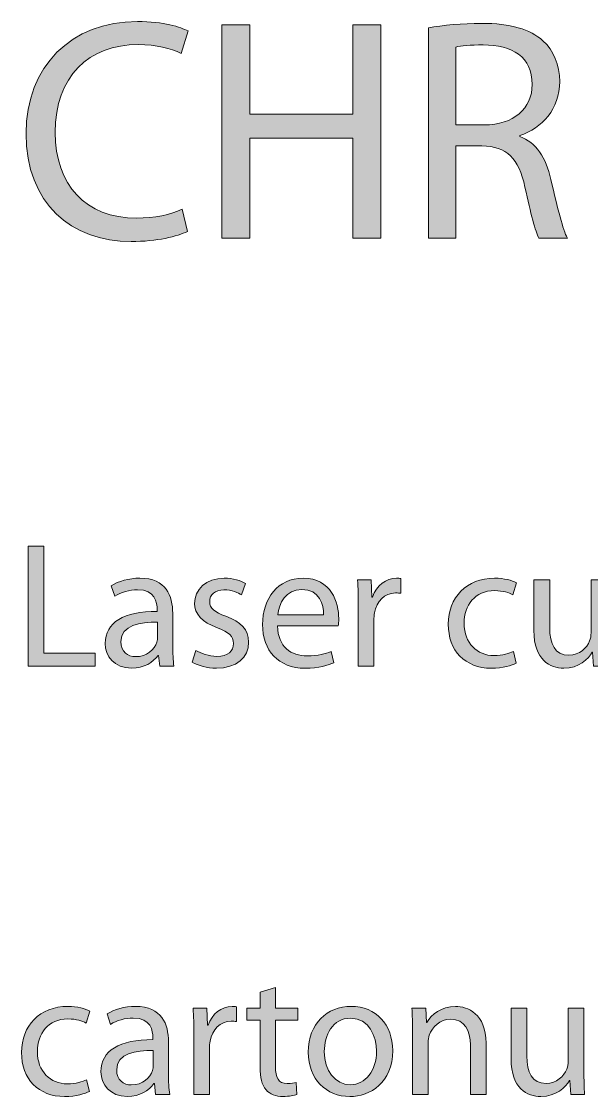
# Model space of a CAD drawing. Header units: inches. Extents: x 20 to 242, y -160 to -20.
# Drawn here: x 20.16 to 33.67, y -65.76 to -40.25 of the extents above; entities that cross this region are included whole.
import ezdxf

# ---------------------------------------------------------------- set-up
doc = ezdxf.new("R2010")
doc.units = ezdxf.units.IN
doc.header["$MEASUREMENT"] = 0
doc.layers.add('Layer 1', color=7, linetype='Continuous')

# ---------------------------------------------------------------- blocks, each defined once
blk = doc.blocks.new('block 2')
at = {"layer": 'Layer 1'}
h = blk.add_hatch(color=7, dxfattribs=at)
h.dxf.hatch_style = 2
edge = h.paths.add_edge_path()
edge.add_spline(control_points=[(24.094, -45.232), (23.862, -45.351), (23.374, -45.472), (22.76, -45.472), (21.335, -45.472), (20.27, -44.572), (20.27, -42.907), (20.27, -41.317), (21.342, -40.253), (22.909, -40.253), (23.532, -40.253), (23.937, -40.388), (24.109, -40.477), (24.109, -40.477), (23.944, -41.01), (23.944, -41.01), (23.704, -40.89), (23.352, -40.8), (22.932, -40.8), (21.747, -40.8), (20.96, -41.557), (20.96, -42.885), (20.96, -44.129), (21.672, -44.917), (22.894, -44.917), (23.299, -44.917), (23.704, -44.834), (23.967, -44.707), (23.967, -44.707), (24.094, -45.232), (24.094, -45.232)], knot_values=[0, 0, 0, 0, 1, 1, 1, 2, 2, 2, 3, 3, 3, 4, 4, 4, 5, 5, 5, 6, 6, 6, 7, 7, 7, 8, 8, 8, 9, 9, 9, 10, 10, 10, 10], degree=3, periodic=1)
h = blk.add_hatch(color=7, dxfattribs=at)
h.dxf.hatch_style = 2
h.paths.add_polyline_path([(25.572, -40.335), (25.572, -42.45), (28.017, -42.45), (28.017, -40.335), (28.677, -40.335), (28.677, -45.389), (28.017, -45.389), (28.017, -43.019), (25.572, -43.019), (25.572, -45.389), (24.912, -45.389), (24.912, -40.335)])
h = blk.add_hatch(color=7, dxfattribs=at)
h.dxf.hatch_style = 2
edge = h.paths.add_edge_path()
edge.add_spline(control_points=[(29.81, -40.403), (30.14, -40.342), (30.62, -40.297), (31.062, -40.297), (31.759, -40.297), (32.217, -40.433), (32.524, -40.71), (32.772, -40.935), (32.922, -41.28), (32.922, -41.677), (32.922, -42.337), (32.502, -42.78), (31.977, -42.96), (31.977, -42.96), (31.977, -42.982), (31.977, -42.982), (32.359, -43.117), (32.592, -43.477), (32.712, -44.002), (32.877, -44.707), (32.997, -45.194), (33.102, -45.389), (33.102, -45.389), (32.427, -45.389), (32.427, -45.389), (32.344, -45.239), (32.232, -44.812), (32.097, -44.182), (31.947, -43.484), (31.669, -43.222), (31.077, -43.199), (31.077, -43.199), (30.462, -43.199), (30.462, -43.199), (30.462, -43.199), (30.462, -45.389), (30.462, -45.389), (30.462, -45.389), (29.81, -45.389), (29.81, -45.389), (29.81, -45.389), (29.81, -40.403), (29.81, -40.403)], knot_values=[0, 0, 0, 0, 1, 1, 1, 2, 2, 2, 3, 3, 3, 4, 4, 4, 5, 5, 5, 6, 6, 6, 7, 7, 7, 8, 8, 8, 9, 9, 9, 10, 10, 10, 11, 11, 11, 12, 12, 12, 13, 13, 13, 14, 14, 14, 14], degree=3, periodic=1)
edge = h.paths.add_edge_path()
edge.add_spline(control_points=[(30.462, -42.705), (30.462, -42.705), (31.13, -42.705), (31.13, -42.705), (31.827, -42.705), (32.269, -42.322), (32.269, -41.745), (32.269, -41.092), (31.797, -40.807), (31.107, -40.807), (30.792, -40.807), (30.575, -40.83), (30.462, -40.86), (30.462, -40.86), (30.462, -42.705), (30.462, -42.705)], knot_values=[0, 0, 0, 0, 1, 1, 1, 2, 2, 2, 3, 3, 3, 4, 4, 4, 5, 5, 5, 5], degree=3, periodic=1)
h = blk.add_hatch(color=7, dxfattribs=at)
h.dxf.hatch_style = 2
h.paths.add_polyline_path([(20.317, -52.697), (20.69, -52.697), (20.69, -55.24), (21.908, -55.24), (21.908, -55.549), (20.317, -55.549)])
h = blk.add_hatch(color=7, dxfattribs=at)
h.dxf.hatch_style = 2
edge = h.paths.add_edge_path()
edge.add_spline(control_points=[(23.746, -55.058), (23.746, -55.236), (23.754, -55.409), (23.775, -55.549), (23.775, -55.549), (23.441, -55.549), (23.441, -55.549), (23.441, -55.549), (23.411, -55.291), (23.411, -55.291), (23.411, -55.291), (23.399, -55.291), (23.399, -55.291), (23.284, -55.452), (23.064, -55.595), (22.772, -55.595), (22.358, -55.595), (22.146, -55.303), (22.146, -55.007), (22.146, -54.512), (22.586, -54.242), (23.377, -54.246), (23.377, -54.246), (23.377, -54.203), (23.377, -54.203), (23.377, -54.038), (23.331, -53.73), (22.912, -53.734), (22.717, -53.734), (22.519, -53.789), (22.375, -53.886), (22.375, -53.886), (22.29, -53.637), (22.29, -53.637), (22.459, -53.531), (22.709, -53.459), (22.967, -53.459), (23.593, -53.459), (23.746, -53.886), (23.746, -54.292), (23.746, -54.292), (23.746, -55.058), (23.746, -55.058)], knot_values=[0, 0, 0, 0, 1, 1, 1, 2, 2, 2, 3, 3, 3, 4, 4, 4, 5, 5, 5, 6, 6, 6, 7, 7, 7, 8, 8, 8, 9, 9, 9, 10, 10, 10, 11, 11, 11, 12, 12, 12, 13, 13, 13, 14, 14, 14, 14], degree=3, periodic=1)
edge = h.paths.add_edge_path()
edge.add_spline(control_points=[(23.386, -54.504), (22.98, -54.495), (22.519, -54.567), (22.519, -54.965), (22.519, -55.21), (22.679, -55.321), (22.865, -55.321), (23.136, -55.321), (23.31, -55.151), (23.369, -54.978), (23.382, -54.935), (23.386, -54.893), (23.386, -54.859), (23.386, -54.859), (23.386, -54.504), (23.386, -54.504)], knot_values=[0, 0, 0, 0, 1, 1, 1, 2, 2, 2, 3, 3, 3, 4, 4, 4, 5, 5, 5, 5], degree=3, periodic=1)
h = blk.add_hatch(color=7, dxfattribs=at)
h.dxf.hatch_style = 2
edge = h.paths.add_edge_path()
edge.add_spline(control_points=[(24.297, -55.172), (24.411, -55.24), (24.605, -55.316), (24.792, -55.316), (25.058, -55.316), (25.185, -55.185), (25.185, -55.012), (25.185, -54.834), (25.079, -54.741), (24.808, -54.639), (24.436, -54.504), (24.263, -54.305), (24.263, -54.06), (24.263, -53.73), (24.534, -53.459), (24.969, -53.459), (25.177, -53.459), (25.359, -53.514), (25.469, -53.586), (25.469, -53.586), (25.38, -53.857), (25.38, -53.857), (25.299, -53.806), (25.151, -53.734), (24.961, -53.734), (24.741, -53.734), (24.622, -53.861), (24.622, -54.013), (24.622, -54.182), (24.741, -54.258), (25.007, -54.364), (25.359, -54.495), (25.545, -54.673), (25.545, -54.978), (25.545, -55.342), (25.261, -55.595), (24.783, -55.595), (24.559, -55.595), (24.352, -55.536), (24.208, -55.452), (24.208, -55.452), (24.297, -55.172), (24.297, -55.172)], knot_values=[0, 0, 0, 0, 1, 1, 1, 2, 2, 2, 3, 3, 3, 4, 4, 4, 5, 5, 5, 6, 6, 6, 7, 7, 7, 8, 8, 8, 9, 9, 9, 10, 10, 10, 11, 11, 11, 12, 12, 12, 13, 13, 13, 14, 14, 14, 14], degree=3, periodic=1)
h = blk.add_hatch(color=7, dxfattribs=at)
h.dxf.hatch_style = 2
edge = h.paths.add_edge_path()
edge.add_spline(control_points=[(26.231, -54.593), (26.24, -55.096), (26.557, -55.303), (26.933, -55.303), (27.2, -55.303), (27.365, -55.257), (27.5, -55.198), (27.5, -55.198), (27.568, -55.464), (27.568, -55.464), (27.437, -55.524), (27.209, -55.595), (26.883, -55.595), (26.252, -55.595), (25.876, -55.177), (25.876, -54.559), (25.876, -53.941), (26.24, -53.459), (26.836, -53.459), (27.509, -53.459), (27.682, -54.043), (27.682, -54.419), (27.682, -54.495), (27.678, -54.55), (27.67, -54.593), (27.67, -54.593), (26.231, -54.593), (26.231, -54.593)], knot_values=[0, 0, 0, 0, 1, 1, 1, 2, 2, 2, 3, 3, 3, 4, 4, 4, 5, 5, 5, 6, 6, 6, 7, 7, 7, 8, 8, 8, 9, 9, 9, 9], degree=3, periodic=1)
edge = h.paths.add_edge_path()
edge.add_spline(control_points=[(27.323, -54.326), (27.327, -54.093), (27.225, -53.725), (26.806, -53.725), (26.426, -53.725), (26.265, -54.068), (26.235, -54.326), (26.235, -54.326), (27.323, -54.326), (27.323, -54.326)], knot_values=[0, 0, 0, 0, 1, 1, 1, 2, 2, 2, 3, 3, 3, 3], degree=3, periodic=1)
h = blk.add_hatch(color=7, dxfattribs=at)
h.dxf.hatch_style = 2
edge = h.paths.add_edge_path()
edge.add_spline(control_points=[(28.145, -54.14), (28.145, -53.899), (28.14, -53.692), (28.128, -53.501), (28.128, -53.501), (28.453, -53.501), (28.453, -53.501), (28.453, -53.501), (28.47, -53.907), (28.47, -53.907), (28.47, -53.907), (28.483, -53.907), (28.483, -53.907), (28.576, -53.632), (28.805, -53.459), (29.054, -53.459), (29.092, -53.459), (29.122, -53.463), (29.156, -53.467), (29.156, -53.467), (29.156, -53.818), (29.156, -53.818), (29.118, -53.81), (29.08, -53.81), (29.029, -53.81), (28.767, -53.81), (28.58, -54.005), (28.53, -54.284), (28.521, -54.335), (28.517, -54.398), (28.517, -54.457), (28.517, -54.457), (28.517, -55.549), (28.517, -55.549), (28.517, -55.549), (28.145, -55.549), (28.145, -55.549), (28.145, -55.549), (28.145, -54.14), (28.145, -54.14)], knot_values=[0, 0, 0, 0, 1, 1, 1, 2, 2, 2, 3, 3, 3, 4, 4, 4, 5, 5, 5, 6, 6, 6, 7, 7, 7, 8, 8, 8, 9, 9, 9, 10, 10, 10, 11, 11, 11, 12, 12, 12, 13, 13, 13, 13], degree=3, periodic=1)
h = blk.add_hatch(color=7, dxfattribs=at)
h.dxf.hatch_style = 2
edge = h.paths.add_edge_path()
edge.add_spline(control_points=[(31.886, -55.477), (31.789, -55.524), (31.573, -55.595), (31.298, -55.595), (30.68, -55.595), (30.278, -55.177), (30.278, -54.55), (30.278, -53.92), (30.71, -53.459), (31.378, -53.459), (31.598, -53.459), (31.793, -53.514), (31.895, -53.569), (31.895, -53.569), (31.81, -53.852), (31.81, -53.852), (31.721, -53.806), (31.582, -53.755), (31.378, -53.755), (30.909, -53.755), (30.655, -54.106), (30.655, -54.529), (30.655, -55.003), (30.96, -55.295), (31.366, -55.295), (31.577, -55.295), (31.717, -55.244), (31.823, -55.198), (31.823, -55.198), (31.886, -55.477), (31.886, -55.477)], knot_values=[0, 0, 0, 0, 1, 1, 1, 2, 2, 2, 3, 3, 3, 4, 4, 4, 5, 5, 5, 6, 6, 6, 7, 7, 7, 8, 8, 8, 9, 9, 9, 10, 10, 10, 10], degree=3, periodic=1)
h = blk.add_hatch(color=7, dxfattribs=at)
h.dxf.hatch_style = 2
edge = h.paths.add_edge_path()
edge.add_spline(control_points=[(34.037, -54.986), (34.037, -55.202), (34.041, -55.388), (34.053, -55.549), (34.053, -55.549), (33.723, -55.549), (33.723, -55.549), (33.723, -55.549), (33.702, -55.215), (33.702, -55.215), (33.702, -55.215), (33.694, -55.215), (33.694, -55.215), (33.601, -55.38), (33.381, -55.595), (33.017, -55.595), (32.695, -55.595), (32.31, -55.414), (32.31, -54.699), (32.31, -54.699), (32.31, -53.501), (32.31, -53.501), (32.31, -53.501), (32.683, -53.501), (32.683, -53.501), (32.683, -53.501), (32.683, -54.631), (32.683, -54.631), (32.683, -55.02), (32.805, -55.287), (33.14, -55.287), (33.389, -55.287), (33.563, -55.113), (33.63, -54.944), (33.652, -54.893), (33.664, -54.825), (33.664, -54.753), (33.664, -54.753), (33.664, -53.501), (33.664, -53.501), (33.664, -53.501), (34.037, -53.501), (34.037, -53.501), (34.037, -53.501), (34.037, -54.986), (34.037, -54.986)], knot_values=[0, 0, 0, 0, 1, 1, 1, 2, 2, 2, 3, 3, 3, 4, 4, 4, 5, 5, 5, 6, 6, 6, 7, 7, 7, 8, 8, 8, 9, 9, 9, 10, 10, 10, 11, 11, 11, 12, 12, 12, 13, 13, 13, 14, 14, 14, 15, 15, 15, 15], degree=3, periodic=1)
h = blk.add_hatch(color=7, dxfattribs=at)
h.dxf.hatch_style = 2
edge = h.paths.add_edge_path()
edge.add_spline(control_points=[(26.18, -63.171), (26.18, -63.171), (26.18, -63.661), (26.18, -63.661), (26.18, -63.661), (26.713, -63.661), (26.713, -63.661), (26.713, -63.661), (26.713, -63.945), (26.713, -63.945), (26.713, -63.945), (26.18, -63.945), (26.18, -63.945), (26.18, -63.945), (26.18, -65.049), (26.18, -65.049), (26.18, -65.303), (26.252, -65.447), (26.459, -65.447), (26.561, -65.447), (26.62, -65.438), (26.675, -65.421), (26.675, -65.421), (26.692, -65.705), (26.692, -65.705), (26.62, -65.73), (26.506, -65.756), (26.362, -65.756), (26.189, -65.756), (26.049, -65.696), (25.96, -65.599), (25.859, -65.485), (25.816, -65.303), (25.816, -65.062), (25.816, -65.062), (25.816, -63.945), (25.816, -63.945), (25.816, -63.945), (25.499, -63.945), (25.499, -63.945), (25.499, -63.945), (25.499, -63.661), (25.499, -63.661), (25.499, -63.661), (25.816, -63.661), (25.816, -63.661), (25.816, -63.661), (25.816, -63.28), (25.816, -63.28), (25.816, -63.28), (26.18, -63.171), (26.18, -63.171)], knot_values=[0, 0, 0, 0, 1, 1, 1, 2, 2, 2, 3, 3, 3, 4, 4, 4, 5, 5, 5, 6, 6, 6, 7, 7, 7, 8, 8, 8, 9, 9, 9, 10, 10, 10, 11, 11, 11, 12, 12, 12, 13, 13, 13, 14, 14, 14, 15, 15, 15, 16, 16, 16, 17, 17, 17, 17], degree=3, periodic=1)
h = blk.add_hatch(color=7, dxfattribs=at)
h.dxf.hatch_style = 2
edge = h.paths.add_edge_path()
edge.add_spline(control_points=[(21.769, -65.637), (21.671, -65.684), (21.456, -65.756), (21.18, -65.756), (20.563, -65.756), (20.161, -65.337), (20.161, -64.71), (20.161, -64.08), (20.592, -63.619), (21.261, -63.619), (21.481, -63.619), (21.676, -63.674), (21.777, -63.729), (21.777, -63.729), (21.692, -64.012), (21.692, -64.012), (21.604, -63.966), (21.464, -63.915), (21.261, -63.915), (20.791, -63.915), (20.537, -64.266), (20.537, -64.689), (20.537, -65.163), (20.842, -65.455), (21.248, -65.455), (21.46, -65.455), (21.599, -65.404), (21.705, -65.358), (21.705, -65.358), (21.769, -65.637), (21.769, -65.637)], knot_values=[0, 0, 0, 0, 1, 1, 1, 2, 2, 2, 3, 3, 3, 4, 4, 4, 5, 5, 5, 6, 6, 6, 7, 7, 7, 8, 8, 8, 9, 9, 9, 10, 10, 10, 10], degree=3, periodic=1)
h = blk.add_hatch(color=7, dxfattribs=at)
h.dxf.hatch_style = 2
edge = h.paths.add_edge_path()
edge.add_spline(control_points=[(23.644, -65.218), (23.644, -65.396), (23.652, -65.569), (23.674, -65.709), (23.674, -65.709), (23.339, -65.709), (23.339, -65.709), (23.339, -65.709), (23.31, -65.451), (23.31, -65.451), (23.31, -65.451), (23.297, -65.451), (23.297, -65.451), (23.183, -65.612), (22.963, -65.756), (22.671, -65.756), (22.256, -65.756), (22.045, -65.464), (22.045, -65.167), (22.045, -64.672), (22.485, -64.402), (23.276, -64.406), (23.276, -64.406), (23.276, -64.364), (23.276, -64.364), (23.276, -64.199), (23.229, -63.89), (22.811, -63.894), (22.616, -63.894), (22.417, -63.949), (22.273, -64.046), (22.273, -64.046), (22.188, -63.797), (22.188, -63.797), (22.358, -63.691), (22.607, -63.619), (22.865, -63.619), (23.492, -63.619), (23.644, -64.046), (23.644, -64.452), (23.644, -64.452), (23.644, -65.218), (23.644, -65.218)], knot_values=[0, 0, 0, 0, 1, 1, 1, 2, 2, 2, 3, 3, 3, 4, 4, 4, 5, 5, 5, 6, 6, 6, 7, 7, 7, 8, 8, 8, 9, 9, 9, 10, 10, 10, 11, 11, 11, 12, 12, 12, 13, 13, 13, 14, 14, 14, 14], degree=3, periodic=1)
edge = h.paths.add_edge_path()
edge.add_spline(control_points=[(23.284, -64.664), (22.878, -64.656), (22.417, -64.727), (22.417, -65.125), (22.417, -65.371), (22.578, -65.481), (22.764, -65.481), (23.035, -65.481), (23.208, -65.311), (23.267, -65.138), (23.28, -65.095), (23.284, -65.053), (23.284, -65.019), (23.284, -65.019), (23.284, -64.664), (23.284, -64.664)], knot_values=[0, 0, 0, 0, 1, 1, 1, 2, 2, 2, 3, 3, 3, 4, 4, 4, 5, 5, 5, 5], degree=3, periodic=1)
h = blk.add_hatch(color=7, dxfattribs=at)
h.dxf.hatch_style = 2
edge = h.paths.add_edge_path()
edge.add_spline(control_points=[(24.246, -64.3), (24.246, -64.059), (24.242, -63.852), (24.229, -63.661), (24.229, -63.661), (24.555, -63.661), (24.555, -63.661), (24.555, -63.661), (24.572, -64.067), (24.572, -64.067), (24.572, -64.067), (24.584, -64.067), (24.584, -64.067), (24.677, -63.792), (24.906, -63.619), (25.156, -63.619), (25.194, -63.619), (25.223, -63.623), (25.257, -63.627), (25.257, -63.627), (25.257, -63.979), (25.257, -63.979), (25.219, -63.97), (25.181, -63.97), (25.13, -63.97), (24.868, -63.97), (24.682, -64.165), (24.631, -64.444), (24.622, -64.495), (24.618, -64.558), (24.618, -64.617), (24.618, -64.617), (24.618, -65.709), (24.618, -65.709), (24.618, -65.709), (24.246, -65.709), (24.246, -65.709), (24.246, -65.709), (24.246, -64.3), (24.246, -64.3)], knot_values=[0, 0, 0, 0, 1, 1, 1, 2, 2, 2, 3, 3, 3, 4, 4, 4, 5, 5, 5, 6, 6, 6, 7, 7, 7, 8, 8, 8, 9, 9, 9, 10, 10, 10, 11, 11, 11, 12, 12, 12, 13, 13, 13, 13], degree=3, periodic=1)
h = blk.add_hatch(color=7, dxfattribs=at)
h.dxf.hatch_style = 2
edge = h.paths.add_edge_path()
edge.add_spline(control_points=[(28.961, -64.668), (28.961, -65.426), (28.432, -65.756), (27.941, -65.756), (27.391, -65.756), (26.959, -65.349), (26.959, -64.702), (26.959, -64.021), (27.412, -63.619), (27.975, -63.619), (28.563, -63.619), (28.961, -64.046), (28.961, -64.668)], knot_values=[0, 0, 0, 0, 1, 1, 1, 2, 2, 2, 3, 3, 3, 4, 4, 4, 4], degree=3, periodic=1)
edge = h.paths.add_edge_path()
edge.add_spline(control_points=[(27.34, -64.689), (27.34, -65.138), (27.594, -65.476), (27.958, -65.476), (28.313, -65.476), (28.58, -65.142), (28.58, -64.681), (28.58, -64.334), (28.406, -63.898), (27.966, -63.898), (27.53, -63.898), (27.34, -64.304), (27.34, -64.689)], knot_values=[0, 0, 0, 0, 1, 1, 1, 2, 2, 2, 3, 3, 3, 4, 4, 4, 4], degree=3, periodic=1)
h = blk.add_hatch(color=7, dxfattribs=at)
h.dxf.hatch_style = 2
edge = h.paths.add_edge_path()
edge.add_spline(control_points=[(29.431, -64.215), (29.431, -64), (29.427, -63.83), (29.415, -63.661), (29.415, -63.661), (29.745, -63.661), (29.745, -63.661), (29.745, -63.661), (29.766, -64), (29.766, -64), (29.766, -64), (29.774, -64), (29.774, -64), (29.876, -63.809), (30.113, -63.619), (30.451, -63.619), (30.735, -63.619), (31.175, -63.788), (31.175, -64.491), (31.175, -64.491), (31.175, -65.709), (31.175, -65.709), (31.175, -65.709), (30.802, -65.709), (30.802, -65.709), (30.802, -65.709), (30.802, -64.529), (30.802, -64.529), (30.802, -64.199), (30.68, -63.924), (30.328, -63.924), (30.087, -63.924), (29.897, -64.097), (29.829, -64.304), (29.812, -64.351), (29.804, -64.414), (29.804, -64.478), (29.804, -64.478), (29.804, -65.709), (29.804, -65.709), (29.804, -65.709), (29.431, -65.709), (29.431, -65.709), (29.431, -65.709), (29.431, -64.215), (29.431, -64.215)], knot_values=[0, 0, 0, 0, 1, 1, 1, 2, 2, 2, 3, 3, 3, 4, 4, 4, 5, 5, 5, 6, 6, 6, 7, 7, 7, 8, 8, 8, 9, 9, 9, 10, 10, 10, 11, 11, 11, 12, 12, 12, 13, 13, 13, 14, 14, 14, 15, 15, 15, 15], degree=3, periodic=1)
h = blk.add_hatch(color=7, dxfattribs=at)
h.dxf.hatch_style = 2
edge = h.paths.add_edge_path()
edge.add_spline(control_points=[(33.495, -65.146), (33.495, -65.362), (33.499, -65.548), (33.511, -65.709), (33.511, -65.709), (33.181, -65.709), (33.181, -65.709), (33.181, -65.709), (33.16, -65.375), (33.16, -65.375), (33.16, -65.375), (33.152, -65.375), (33.152, -65.375), (33.059, -65.54), (32.839, -65.756), (32.475, -65.756), (32.153, -65.756), (31.768, -65.574), (31.768, -64.859), (31.768, -64.859), (31.768, -63.661), (31.768, -63.661), (31.768, -63.661), (32.141, -63.661), (32.141, -63.661), (32.141, -63.661), (32.141, -64.791), (32.141, -64.791), (32.141, -65.18), (32.263, -65.447), (32.598, -65.447), (32.847, -65.447), (33.021, -65.273), (33.088, -65.104), (33.11, -65.053), (33.122, -64.986), (33.122, -64.914), (33.122, -64.914), (33.122, -63.661), (33.122, -63.661), (33.122, -63.661), (33.495, -63.661), (33.495, -63.661), (33.495, -63.661), (33.495, -65.146), (33.495, -65.146)], knot_values=[0, 0, 0, 0, 1, 1, 1, 2, 2, 2, 3, 3, 3, 4, 4, 4, 5, 5, 5, 6, 6, 6, 7, 7, 7, 8, 8, 8, 9, 9, 9, 10, 10, 10, 11, 11, 11, 12, 12, 12, 13, 13, 13, 14, 14, 14, 15, 15, 15, 15], degree=3, periodic=1)
at = {"layer": 'Layer 1', "lineweight": 0}
for points in [[(25.572, -40.335), (25.572, -42.45), (28.017, -42.45), (28.017, -40.335), (28.677, -40.335), (28.677, -45.389), (28.017, -45.389), (28.017, -43.019), (25.572, -43.019), (25.572, -45.389), (24.912, -45.389), (24.912, -40.335), (25.572, -40.335)], [(20.317, -52.697), (20.69, -52.697), (20.69, -55.24), (21.908, -55.24), (21.908, -55.549), (20.317, -55.549), (20.317, -52.697)]]:
    blk.add_lwpolyline(points, dxfattribs=at)
for points, knots in [([(24.094, -45.232), (23.862, -45.351), (23.374, -45.472), (22.76, -45.472), (21.335, -45.472), (20.27, -44.572), (20.27, -42.907), (20.27, -41.317), (21.342, -40.253), (22.909, -40.253), (23.532, -40.253), (23.937, -40.388), (24.109, -40.477), (24.109, -40.477), (23.944, -41.01), (23.944, -41.01), (23.704, -40.89), (23.352, -40.8), (22.932, -40.8), (21.747, -40.8), (20.96, -41.557), (20.96, -42.885), (20.96, -44.129), (21.672, -44.917), (22.894, -44.917), (23.299, -44.917), (23.704, -44.834), (23.967, -44.707), (23.967, -44.707), (24.094, -45.232), (24.094, -45.232)], [0, 0, 0, 0, 1, 1, 1, 2, 2, 2, 3, 3, 3, 4, 4, 4, 5, 5, 5, 6, 6, 6, 7, 7, 7, 8, 8, 8, 9, 9, 9, 10, 10, 10, 10]), ([(29.81, -40.403), (30.14, -40.342), (30.62, -40.297), (31.062, -40.297), (31.759, -40.297), (32.217, -40.433), (32.524, -40.71), (32.772, -40.935), (32.922, -41.28), (32.922, -41.677), (32.922, -42.337), (32.502, -42.78), (31.977, -42.96), (31.977, -42.96), (31.977, -42.982), (31.977, -42.982), (32.359, -43.117), (32.592, -43.477), (32.712, -44.002), (32.877, -44.707), (32.997, -45.194), (33.102, -45.389), (33.102, -45.389), (32.427, -45.389), (32.427, -45.389), (32.344, -45.239), (32.232, -44.812), (32.097, -44.182), (31.947, -43.484), (31.669, -43.222), (31.077, -43.199), (31.077, -43.199), (30.462, -43.199), (30.462, -43.199), (30.462, -43.199), (30.462, -45.389), (30.462, -45.389), (30.462, -45.389), (29.81, -45.389), (29.81, -45.389), (29.81, -45.389), (29.81, -40.403), (29.81, -40.403)], [0, 0, 0, 0, 1, 1, 1, 2, 2, 2, 3, 3, 3, 4, 4, 4, 5, 5, 5, 6, 6, 6, 7, 7, 7, 8, 8, 8, 9, 9, 9, 10, 10, 10, 11, 11, 11, 12, 12, 12, 13, 13, 13, 14, 14, 14, 14]), ([(30.462, -42.705), (30.462, -42.705), (31.13, -42.705), (31.13, -42.705), (31.827, -42.705), (32.269, -42.322), (32.269, -41.745), (32.269, -41.092), (31.797, -40.807), (31.107, -40.807), (30.792, -40.807), (30.575, -40.83), (30.462, -40.86), (30.462, -40.86), (30.462, -42.705), (30.462, -42.705)], [0, 0, 0, 0, 1, 1, 1, 2, 2, 2, 3, 3, 3, 4, 4, 4, 5, 5, 5, 5]), ([(23.746, -55.058), (23.746, -55.236), (23.754, -55.409), (23.775, -55.549), (23.775, -55.549), (23.441, -55.549), (23.441, -55.549), (23.441, -55.549), (23.411, -55.291), (23.411, -55.291), (23.411, -55.291), (23.399, -55.291), (23.399, -55.291), (23.284, -55.452), (23.064, -55.595), (22.772, -55.595), (22.358, -55.595), (22.146, -55.303), (22.146, -55.007), (22.146, -54.512), (22.586, -54.242), (23.377, -54.246), (23.377, -54.246), (23.377, -54.203), (23.377, -54.203), (23.377, -54.038), (23.331, -53.73), (22.912, -53.734), (22.717, -53.734), (22.519, -53.789), (22.375, -53.886), (22.375, -53.886), (22.29, -53.637), (22.29, -53.637), (22.459, -53.531), (22.709, -53.459), (22.967, -53.459), (23.593, -53.459), (23.746, -53.886), (23.746, -54.292), (23.746, -54.292), (23.746, -55.058), (23.746, -55.058)], [0, 0, 0, 0, 1, 1, 1, 2, 2, 2, 3, 3, 3, 4, 4, 4, 5, 5, 5, 6, 6, 6, 7, 7, 7, 8, 8, 8, 9, 9, 9, 10, 10, 10, 11, 11, 11, 12, 12, 12, 13, 13, 13, 14, 14, 14, 14]), ([(24.297, -55.172), (24.411, -55.24), (24.605, -55.316), (24.792, -55.316), (25.058, -55.316), (25.185, -55.185), (25.185, -55.012), (25.185, -54.834), (25.079, -54.741), (24.808, -54.639), (24.436, -54.504), (24.263, -54.305), (24.263, -54.06), (24.263, -53.73), (24.534, -53.459), (24.969, -53.459), (25.177, -53.459), (25.359, -53.514), (25.469, -53.586), (25.469, -53.586), (25.38, -53.857), (25.38, -53.857), (25.299, -53.806), (25.151, -53.734), (24.961, -53.734), (24.741, -53.734), (24.622, -53.861), (24.622, -54.013), (24.622, -54.182), (24.741, -54.258), (25.007, -54.364), (25.359, -54.495), (25.545, -54.673), (25.545, -54.978), (25.545, -55.342), (25.261, -55.595), (24.783, -55.595), (24.559, -55.595), (24.352, -55.536), (24.208, -55.452), (24.208, -55.452), (24.297, -55.172), (24.297, -55.172)], [0, 0, 0, 0, 1, 1, 1, 2, 2, 2, 3, 3, 3, 4, 4, 4, 5, 5, 5, 6, 6, 6, 7, 7, 7, 8, 8, 8, 9, 9, 9, 10, 10, 10, 11, 11, 11, 12, 12, 12, 13, 13, 13, 14, 14, 14, 14]), ([(26.231, -54.593), (26.24, -55.096), (26.557, -55.303), (26.933, -55.303), (27.2, -55.303), (27.365, -55.257), (27.5, -55.198), (27.5, -55.198), (27.568, -55.464), (27.568, -55.464), (27.437, -55.524), (27.209, -55.595), (26.883, -55.595), (26.252, -55.595), (25.876, -55.177), (25.876, -54.559), (25.876, -53.941), (26.24, -53.459), (26.836, -53.459), (27.509, -53.459), (27.682, -54.043), (27.682, -54.419), (27.682, -54.495), (27.678, -54.55), (27.67, -54.593), (27.67, -54.593), (26.231, -54.593), (26.231, -54.593)], [0, 0, 0, 0, 1, 1, 1, 2, 2, 2, 3, 3, 3, 4, 4, 4, 5, 5, 5, 6, 6, 6, 7, 7, 7, 8, 8, 8, 9, 9, 9, 9]), ([(28.145, -54.14), (28.145, -53.899), (28.14, -53.692), (28.128, -53.501), (28.128, -53.501), (28.453, -53.501), (28.453, -53.501), (28.453, -53.501), (28.47, -53.907), (28.47, -53.907), (28.47, -53.907), (28.483, -53.907), (28.483, -53.907), (28.576, -53.632), (28.805, -53.459), (29.054, -53.459), (29.092, -53.459), (29.122, -53.463), (29.156, -53.467), (29.156, -53.467), (29.156, -53.818), (29.156, -53.818), (29.118, -53.81), (29.08, -53.81), (29.029, -53.81), (28.767, -53.81), (28.58, -54.005), (28.53, -54.284), (28.521, -54.335), (28.517, -54.398), (28.517, -54.457), (28.517, -54.457), (28.517, -55.549), (28.517, -55.549), (28.517, -55.549), (28.145, -55.549), (28.145, -55.549), (28.145, -55.549), (28.145, -54.14), (28.145, -54.14)], [0, 0, 0, 0, 1, 1, 1, 2, 2, 2, 3, 3, 3, 4, 4, 4, 5, 5, 5, 6, 6, 6, 7, 7, 7, 8, 8, 8, 9, 9, 9, 10, 10, 10, 11, 11, 11, 12, 12, 12, 13, 13, 13, 13]), ([(31.886, -55.477), (31.789, -55.524), (31.573, -55.595), (31.298, -55.595), (30.68, -55.595), (30.278, -55.177), (30.278, -54.55), (30.278, -53.92), (30.71, -53.459), (31.378, -53.459), (31.598, -53.459), (31.793, -53.514), (31.895, -53.569), (31.895, -53.569), (31.81, -53.852), (31.81, -53.852), (31.721, -53.806), (31.582, -53.755), (31.378, -53.755), (30.909, -53.755), (30.655, -54.106), (30.655, -54.529), (30.655, -55.003), (30.96, -55.295), (31.366, -55.295), (31.577, -55.295), (31.717, -55.244), (31.823, -55.198), (31.823, -55.198), (31.886, -55.477), (31.886, -55.477)], [0, 0, 0, 0, 1, 1, 1, 2, 2, 2, 3, 3, 3, 4, 4, 4, 5, 5, 5, 6, 6, 6, 7, 7, 7, 8, 8, 8, 9, 9, 9, 10, 10, 10, 10]), ([(34.037, -54.986), (34.037, -55.202), (34.041, -55.388), (34.053, -55.549), (34.053, -55.549), (33.723, -55.549), (33.723, -55.549), (33.723, -55.549), (33.702, -55.215), (33.702, -55.215), (33.702, -55.215), (33.694, -55.215), (33.694, -55.215), (33.601, -55.38), (33.381, -55.595), (33.017, -55.595), (32.695, -55.595), (32.31, -55.414), (32.31, -54.699), (32.31, -54.699), (32.31, -53.501), (32.31, -53.501), (32.31, -53.501), (32.683, -53.501), (32.683, -53.501), (32.683, -53.501), (32.683, -54.631), (32.683, -54.631), (32.683, -55.02), (32.805, -55.287), (33.14, -55.287), (33.389, -55.287), (33.563, -55.113), (33.63, -54.944), (33.652, -54.893), (33.664, -54.825), (33.664, -54.753), (33.664, -54.753), (33.664, -53.501), (33.664, -53.501), (33.664, -53.501), (34.037, -53.501), (34.037, -53.501), (34.037, -53.501), (34.037, -54.986), (34.037, -54.986)], [0, 0, 0, 0, 1, 1, 1, 2, 2, 2, 3, 3, 3, 4, 4, 4, 5, 5, 5, 6, 6, 6, 7, 7, 7, 8, 8, 8, 9, 9, 9, 10, 10, 10, 11, 11, 11, 12, 12, 12, 13, 13, 13, 14, 14, 14, 15, 15, 15, 15]), ([(27.323, -54.326), (27.327, -54.093), (27.225, -53.725), (26.806, -53.725), (26.426, -53.725), (26.265, -54.068), (26.235, -54.326), (26.235, -54.326), (27.323, -54.326), (27.323, -54.326)], [0, 0, 0, 0, 1, 1, 1, 2, 2, 2, 3, 3, 3, 3]), ([(23.386, -54.504), (22.98, -54.495), (22.519, -54.567), (22.519, -54.965), (22.519, -55.21), (22.679, -55.321), (22.865, -55.321), (23.136, -55.321), (23.31, -55.151), (23.369, -54.978), (23.382, -54.935), (23.386, -54.893), (23.386, -54.859), (23.386, -54.859), (23.386, -54.504), (23.386, -54.504)], [0, 0, 0, 0, 1, 1, 1, 2, 2, 2, 3, 3, 3, 4, 4, 4, 5, 5, 5, 5]), ([(26.18, -63.171), (26.18, -63.171), (26.18, -63.661), (26.18, -63.661), (26.18, -63.661), (26.713, -63.661), (26.713, -63.661), (26.713, -63.661), (26.713, -63.945), (26.713, -63.945), (26.713, -63.945), (26.18, -63.945), (26.18, -63.945), (26.18, -63.945), (26.18, -65.049), (26.18, -65.049), (26.18, -65.303), (26.252, -65.447), (26.459, -65.447), (26.561, -65.447), (26.62, -65.438), (26.675, -65.421), (26.675, -65.421), (26.692, -65.705), (26.692, -65.705), (26.62, -65.73), (26.506, -65.756), (26.362, -65.756), (26.189, -65.756), (26.049, -65.696), (25.96, -65.599), (25.859, -65.485), (25.816, -65.303), (25.816, -65.062), (25.816, -65.062), (25.816, -63.945), (25.816, -63.945), (25.816, -63.945), (25.499, -63.945), (25.499, -63.945), (25.499, -63.945), (25.499, -63.661), (25.499, -63.661), (25.499, -63.661), (25.816, -63.661), (25.816, -63.661), (25.816, -63.661), (25.816, -63.28), (25.816, -63.28), (25.816, -63.28), (26.18, -63.171), (26.18, -63.171)], [0, 0, 0, 0, 1, 1, 1, 2, 2, 2, 3, 3, 3, 4, 4, 4, 5, 5, 5, 6, 6, 6, 7, 7, 7, 8, 8, 8, 9, 9, 9, 10, 10, 10, 11, 11, 11, 12, 12, 12, 13, 13, 13, 14, 14, 14, 15, 15, 15, 16, 16, 16, 17, 17, 17, 17]), ([(21.769, -65.637), (21.671, -65.684), (21.456, -65.756), (21.18, -65.756), (20.563, -65.756), (20.161, -65.337), (20.161, -64.71), (20.161, -64.08), (20.592, -63.619), (21.261, -63.619), (21.481, -63.619), (21.676, -63.674), (21.777, -63.729), (21.777, -63.729), (21.692, -64.012), (21.692, -64.012), (21.604, -63.966), (21.464, -63.915), (21.261, -63.915), (20.791, -63.915), (20.537, -64.266), (20.537, -64.689), (20.537, -65.163), (20.842, -65.455), (21.248, -65.455), (21.46, -65.455), (21.599, -65.404), (21.705, -65.358), (21.705, -65.358), (21.769, -65.637), (21.769, -65.637)], [0, 0, 0, 0, 1, 1, 1, 2, 2, 2, 3, 3, 3, 4, 4, 4, 5, 5, 5, 6, 6, 6, 7, 7, 7, 8, 8, 8, 9, 9, 9, 10, 10, 10, 10]), ([(23.644, -65.218), (23.644, -65.396), (23.652, -65.569), (23.674, -65.709), (23.674, -65.709), (23.339, -65.709), (23.339, -65.709), (23.339, -65.709), (23.31, -65.451), (23.31, -65.451), (23.31, -65.451), (23.297, -65.451), (23.297, -65.451), (23.183, -65.612), (22.963, -65.756), (22.671, -65.756), (22.256, -65.756), (22.045, -65.464), (22.045, -65.167), (22.045, -64.672), (22.485, -64.402), (23.276, -64.406), (23.276, -64.406), (23.276, -64.364), (23.276, -64.364), (23.276, -64.199), (23.229, -63.89), (22.811, -63.894), (22.616, -63.894), (22.417, -63.949), (22.273, -64.046), (22.273, -64.046), (22.188, -63.797), (22.188, -63.797), (22.358, -63.691), (22.607, -63.619), (22.865, -63.619), (23.492, -63.619), (23.644, -64.046), (23.644, -64.452), (23.644, -64.452), (23.644, -65.218), (23.644, -65.218)], [0, 0, 0, 0, 1, 1, 1, 2, 2, 2, 3, 3, 3, 4, 4, 4, 5, 5, 5, 6, 6, 6, 7, 7, 7, 8, 8, 8, 9, 9, 9, 10, 10, 10, 11, 11, 11, 12, 12, 12, 13, 13, 13, 14, 14, 14, 14]), ([(24.246, -64.3), (24.246, -64.059), (24.242, -63.852), (24.229, -63.661), (24.229, -63.661), (24.555, -63.661), (24.555, -63.661), (24.555, -63.661), (24.572, -64.067), (24.572, -64.067), (24.572, -64.067), (24.584, -64.067), (24.584, -64.067), (24.677, -63.792), (24.906, -63.619), (25.156, -63.619), (25.194, -63.619), (25.223, -63.623), (25.257, -63.627), (25.257, -63.627), (25.257, -63.979), (25.257, -63.979), (25.219, -63.97), (25.181, -63.97), (25.13, -63.97), (24.868, -63.97), (24.682, -64.165), (24.631, -64.444), (24.622, -64.495), (24.618, -64.558), (24.618, -64.617), (24.618, -64.617), (24.618, -65.709), (24.618, -65.709), (24.618, -65.709), (24.246, -65.709), (24.246, -65.709), (24.246, -65.709), (24.246, -64.3), (24.246, -64.3)], [0, 0, 0, 0, 1, 1, 1, 2, 2, 2, 3, 3, 3, 4, 4, 4, 5, 5, 5, 6, 6, 6, 7, 7, 7, 8, 8, 8, 9, 9, 9, 10, 10, 10, 11, 11, 11, 12, 12, 12, 13, 13, 13, 13]), ([(28.961, -64.668), (28.961, -65.426), (28.432, -65.756), (27.941, -65.756), (27.391, -65.756), (26.959, -65.349), (26.959, -64.702), (26.959, -64.021), (27.412, -63.619), (27.975, -63.619), (28.563, -63.619), (28.961, -64.046), (28.961, -64.668)], [0, 0, 0, 0, 1, 1, 1, 2, 2, 2, 3, 3, 3, 4, 4, 4, 4]), ([(29.431, -64.215), (29.431, -64), (29.427, -63.83), (29.415, -63.661), (29.415, -63.661), (29.745, -63.661), (29.745, -63.661), (29.745, -63.661), (29.766, -64), (29.766, -64), (29.766, -64), (29.774, -64), (29.774, -64), (29.876, -63.809), (30.113, -63.619), (30.451, -63.619), (30.735, -63.619), (31.175, -63.788), (31.175, -64.491), (31.175, -64.491), (31.175, -65.709), (31.175, -65.709), (31.175, -65.709), (30.802, -65.709), (30.802, -65.709), (30.802, -65.709), (30.802, -64.529), (30.802, -64.529), (30.802, -64.199), (30.68, -63.924), (30.328, -63.924), (30.087, -63.924), (29.897, -64.097), (29.829, -64.304), (29.812, -64.351), (29.804, -64.414), (29.804, -64.478), (29.804, -64.478), (29.804, -65.709), (29.804, -65.709), (29.804, -65.709), (29.431, -65.709), (29.431, -65.709), (29.431, -65.709), (29.431, -64.215), (29.431, -64.215)], [0, 0, 0, 0, 1, 1, 1, 2, 2, 2, 3, 3, 3, 4, 4, 4, 5, 5, 5, 6, 6, 6, 7, 7, 7, 8, 8, 8, 9, 9, 9, 10, 10, 10, 11, 11, 11, 12, 12, 12, 13, 13, 13, 14, 14, 14, 15, 15, 15, 15]), ([(33.495, -65.146), (33.495, -65.362), (33.499, -65.548), (33.511, -65.709), (33.511, -65.709), (33.181, -65.709), (33.181, -65.709), (33.181, -65.709), (33.16, -65.375), (33.16, -65.375), (33.16, -65.375), (33.152, -65.375), (33.152, -65.375), (33.059, -65.54), (32.839, -65.756), (32.475, -65.756), (32.153, -65.756), (31.768, -65.574), (31.768, -64.859), (31.768, -64.859), (31.768, -63.661), (31.768, -63.661), (31.768, -63.661), (32.141, -63.661), (32.141, -63.661), (32.141, -63.661), (32.141, -64.791), (32.141, -64.791), (32.141, -65.18), (32.263, -65.447), (32.598, -65.447), (32.847, -65.447), (33.021, -65.273), (33.088, -65.104), (33.11, -65.053), (33.122, -64.986), (33.122, -64.914), (33.122, -64.914), (33.122, -63.661), (33.122, -63.661), (33.122, -63.661), (33.495, -63.661), (33.495, -63.661), (33.495, -63.661), (33.495, -65.146), (33.495, -65.146)], [0, 0, 0, 0, 1, 1, 1, 2, 2, 2, 3, 3, 3, 4, 4, 4, 5, 5, 5, 6, 6, 6, 7, 7, 7, 8, 8, 8, 9, 9, 9, 10, 10, 10, 11, 11, 11, 12, 12, 12, 13, 13, 13, 14, 14, 14, 15, 15, 15, 15]), ([(27.34, -64.689), (27.34, -65.138), (27.594, -65.476), (27.958, -65.476), (28.313, -65.476), (28.58, -65.142), (28.58, -64.681), (28.58, -64.334), (28.406, -63.898), (27.966, -63.898), (27.53, -63.898), (27.34, -64.304), (27.34, -64.689)], [0, 0, 0, 0, 1, 1, 1, 2, 2, 2, 3, 3, 3, 4, 4, 4, 4]), ([(23.284, -64.664), (22.878, -64.656), (22.417, -64.727), (22.417, -65.125), (22.417, -65.371), (22.578, -65.481), (22.764, -65.481), (23.035, -65.481), (23.208, -65.311), (23.267, -65.138), (23.28, -65.095), (23.284, -65.053), (23.284, -65.019), (23.284, -65.019), (23.284, -64.664), (23.284, -64.664)], [0, 0, 0, 0, 1, 1, 1, 2, 2, 2, 3, 3, 3, 4, 4, 4, 5, 5, 5, 5])]:
    blk.add_open_spline(points, degree=3, knots=knots, dxfattribs=at)

msp = doc.modelspace()

# ---------------------------------------------------------------- block references
at = {"layer": 'Layer 1'}
msp.add_blockref('block 2', (0, 0), dxfattribs=at)

doc.saveas('drawing.dxf')
